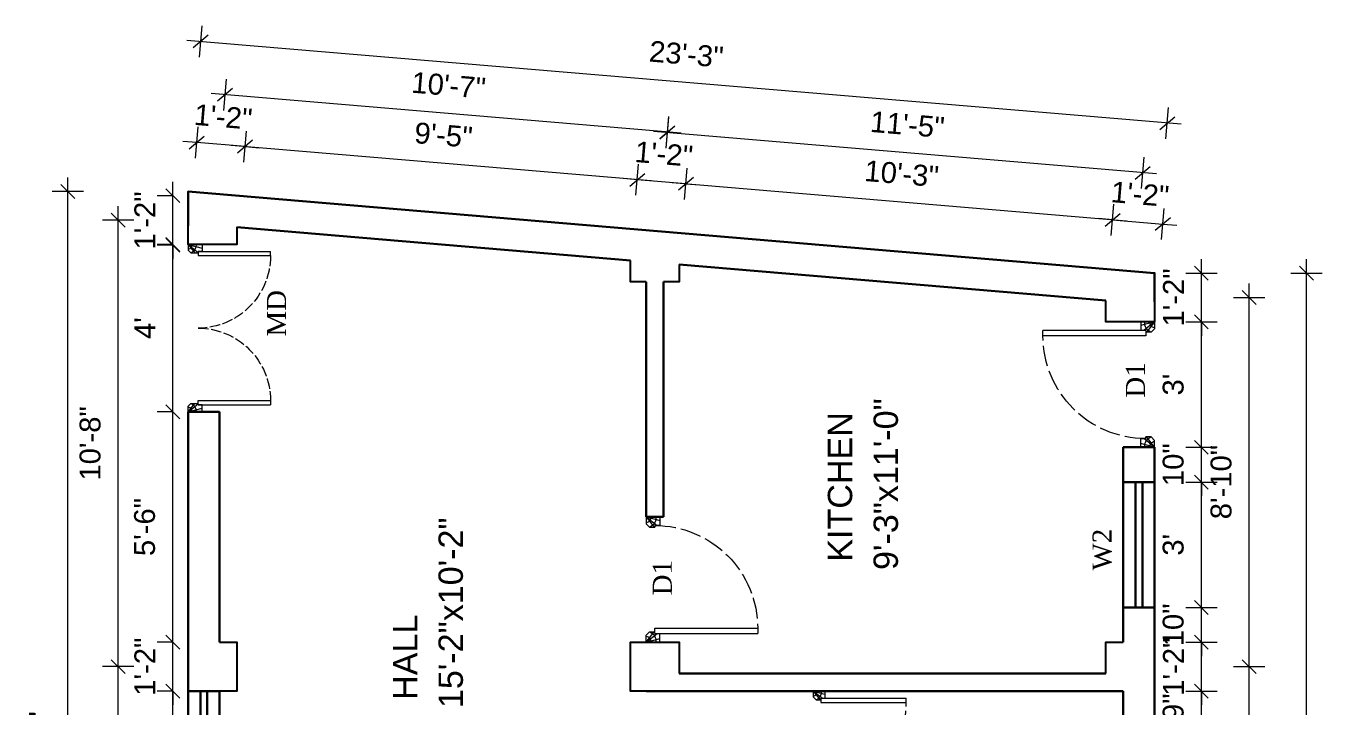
# Model space of a CAD drawing. Header units: inches. Extents: x 45643 to 78083, y -17830 to -3084.
# Drawn here: x 61581.4 to 61953.6, y -17056.1 to -16860.9 of the extents above; entities that cross this region are included whole.
import ezdxf

# ---------------------------------------------------------------- set-up
doc = ezdxf.new("R2010")
doc.units = ezdxf.units.IN
doc.header["$MEASUREMENT"] = 0
doc.linetypes.add('ACAD_ISO02W100', pattern=[15, 12, -3])
doc.linetypes.add('CONTINUA', pattern=[0])
for name, color, linetype, lineweight in [('A_Title Text', 105, 'Continuous', 60), ('Dim - internal', 4, 'Continuous', 9), ('Door-window', 150, 'Continuous', 9), ('ELEVATION', 6, 'Continuous', 30), ('hatch', 30, 'Continuous', 5), ('WALL', 240, 'Continuous', 30)]:
    doc.layers.add(name, color=color, linetype=linetype, lineweight=lineweight)
doc.layers.add('PDF_Text', color=7, linetype='Continuous')
doc.styles.add('Arial', font='arial.ttf')
doc.styles.add('PDF Arial', font='arial.ttf')
doc.styles.get("Standard").update_dxf_attribs({"font": 'times.ttf'})
doc.dimstyles.new('Sudeep', dxfattribs={"dimtxt": 6, "dimasz": 4, "dimexe": 4.5, "dimexo": 4.5, "dimgap": 5, "dimtad": 1, "dimdec": 0, "dimlunit": 4, "dimtxsty": 'Arial', "dimblk": 'OBLIQUE', "dimcen": 250, "dimdle": 4, "dimclrd": 86, "dimclre": 5, "dimclrt": 1, "dimadec": 0, "dimazin": 0, "dimtfac": 1, "dimtdec": 0, "dimtix": 1, "dimtmove": 1, "dimatfit": 3, "dimldrblk": 'OBLIQUE', "dimfxl": 4.5, "dimfxlon": 1, "dimfrac": 2, "dimlwd": 15, "dimlwe": 13, "dimarcsym": 0})

# ---------------------------------------------------------------- blocks, each defined once
blk = doc.blocks.new('A$C6FA92B9D')
at = {"layer": 'Door-window', "linetype": 'Continuous', "ltscale": 0.25}
for p, q in [((20.8, 46), (0, 46)), ((0, 44.8), (0, 46)), ((20.8, 44.8), (0, 44.8)), ((19.64, 48), (19.64, 46)), ((23.64, 48), (19.64, 48)), ((23.64, 48), (19.64, 48)), ((19.64, 46), (20.8, 46)), ((20.8, 46), (20.8, 45.6)), ((20.8, 46), (20.8, 44.8)), ((22.84, 45.6), (20.8, 45.6)), ((23.64, 46.4), (22.84, 45.6)), ((23.64, 48), (23.64, 46.4)), ((20.8, 3.2), (0, 3.2)), ((0, 3.2), (0, 2)), ((20.8, 2), (0, 2)), ((19.64, 2), (20.8, 2)), ((19.64, 0), (19.64, 2)), ((23.64, 0), (19.64, 0)), ((23.64, 0), (19.64, 0)), ((20.8, 2), (20.8, 3.2)), ((20.8, 2), (20.8, 2.4)), ((22.84, 2.4), (20.8, 2.4)), ((23.64, 1.6), (22.84, 2.4)), ((23.64, 0), (23.64, 1.6))]:
    blk.add_line(p, q, dxfattribs=at)
at = {"layer": 'Door-window', "linetype": 'ACAD_ISO02W100', "ltscale": 0.25}
for centre, start, end in [((20.8, 44.8), 180, 270), ((20.8, 3.2), 90, 180)]:
    blk.add_arc(centre, 20.8, start, end, dxfattribs=at)
at = {"layer": 'hatch', "color": 8}
for p, q in [((23.64, 48), (19.64, 46.92)), ((23.64, 48), (20.8, 45.74)), ((23.64, 48), (21.77, 45.6)), ((23.64, 0), (19.64, 1.08)), ((23.64, 0), (20.8, 2.26)), ((23.64, 0), (21.77, 2.4))]:
    blk.add_line(p, q, dxfattribs=at)
for centre, radius, start, end in [((23.7, 47.79), 2.35, 174.9175, 249.0128), ((23.74, 47.77), 1.13, 168.5136, 264.8628), ((23.7, 0.21), 2.35, 110.9872, 185.0825), ((23.74, 0.23), 1.13, 95.1372, 191.4864)]:
    blk.add_arc(centre, radius, start, end, dxfattribs=at)
blk = doc.blocks.new("D 3'")
at = {"layer": 'Door-window', "linetype": 'Continuous', "ltscale": 0.25}
for p, q in [((3749.64, -16740.96), (3749.64, -16711.46)), ((3751.14, -16711.46), (3749.64, -16711.46)), ((3751.14, -16740.96), (3751.14, -16711.46)), ((3747.14, -16743.51), (3747.14, -16739.51)), ((3747.14, -16739.51), (3749.64, -16739.51)), ((3749.64, -16740.96), (3751.14, -16740.96)), ((3750.14, -16742.51), (3750.14, -16740.96)), ((3780.14, -16742.51), (3780.14, -16740.96)), ((3780.64, -16740.96), (3780.14, -16740.96)), ((3783.14, -16739.51), (3780.64, -16739.51)), ((3780.64, -16739.51), (3780.64, -16740.96)), ((3783.14, -16743.51), (3783.14, -16739.51)), ((3747.14, -16743.51), (3749.14, -16743.51)), ((3749.14, -16743.51), (3750.14, -16742.51)), ((3781.14, -16743.51), (3780.14, -16742.51)), ((3783.14, -16743.51), (3781.14, -16743.51))]:
    blk.add_line(p, q, dxfattribs=at)
at = {"layer": 'Door-window', "linetype": 'ACAD_ISO02W100', "ltscale": 0.5}
blk.add_arc((3751.14, -16740.96), 29.5, 0, 90, dxfattribs=at)
at = {"layer": 'hatch', "color": 8}
for p, q in [((3747.14, -16743.51), (3748.23, -16739.5)), ((3747.14, -16743.51), (3749.64, -16740.37)), ((3747.14, -16743.51), (3750.14, -16741.17)), ((3783.14, -16743.51), (3780.14, -16741.17)), ((3783.14, -16743.51), (3780.64, -16740.37)), ((3783.14, -16743.51), (3782.06, -16739.5))]:
    blk.add_line(p, q, dxfattribs=at)
for centre, radius, start, end in [((3747.4, -16743.58), 2.93, 20.9872, 95.0825), ((3782.88, -16743.58), 2.93, 84.9175, 159.0128), ((3747.43, -16743.63), 1.42, 5.1372, 101.4864), ((3782.86, -16743.63), 1.42, 78.5136, 174.8628)]:
    blk.add_arc(centre, radius, start, end, dxfattribs=at)
blk = doc.blocks.new('_Oblique')
at = {"color": 0, "linetype": 'ByBlock', "lineweight": -2}
blk.add_line((-0.5, -0.5), (0.5, 0.5), dxfattribs=at)
blk = doc.blocks.new('*D1724')
at = {"layer": 'A_Title Text', "color": 86, "lineweight": 15, "transparency": 16777216}
blk.add_line((61593.41, -17288.22), (61593.41, -16904.46), dxfattribs=at)
at = {"layer": 'A_Title Text', "color": 5, "lineweight": 13, "transparency": 16777216}
for p, q in [((61597.91, -16908.46), (61588.91, -16908.46)), ((61597.91, -17284.22), (61588.91, -17284.22))]:
    blk.add_line(p, q, dxfattribs=at)
at = {"layer": 'Defpoints', "color": 0, "transparency": 16777216}
for p in [(61593.41, -16908.46), (61627.99, -16908.46), (61627.99, -17284.22)]:
    blk.add_point(p, dxfattribs=at)
at = {"layer": 'A_Title Text', "color": 86, "lineweight": 15, "transparency": 16777216, "xscale": 4, "yscale": 4, "zscale": 4}
for p, rotation in [((61593.41, -16908.46), 90), ((61593.41, -17284.22), 270)]:
    blk.add_blockref('_Oblique', p, dxfattribs=dict(at, rotation=rotation))
at = {"layer": 'A_Title Text', "color": 1, "transparency": 16777216, "insert": (61585.34, -17068.27), "char_height": 6, "attachment_point": 5, "rotation": 90, "style": 'Arial'}
blk.add_mtext('31\'-4"', dxfattribs=at)
blk = doc.blocks.new('*D1725')
at = {"layer": 'A_Title Text', "color": 86, "lineweight": 15, "transparency": 16777216}
blk.add_line((61949.1, -17245.74), (61949.1, -16927.84), dxfattribs=at)
at = {"layer": 'A_Title Text', "color": 5, "lineweight": 13, "transparency": 16777216}
for p, q in [((61944.6, -16931.84), (61953.6, -16931.84)), ((61944.6, -17241.74), (61953.6, -17241.74))]:
    blk.add_line(p, q, dxfattribs=at)
at = {"layer": 'Defpoints', "color": 0, "transparency": 16777216}
for p in [(61905.5, -16931.84), (61949.1, -16931.84), (61905.5, -17241.74)]:
    blk.add_point(p, dxfattribs=at)
at = {"layer": 'A_Title Text', "color": 86, "lineweight": 15, "transparency": 16777216, "xscale": 4, "yscale": 4, "zscale": 4}
for p, rotation in [((61949.1, -16931.84), 90), ((61949.1, -17241.74), 270)]:
    blk.add_blockref('_Oblique', p, dxfattribs=dict(at, rotation=rotation))
at = {"layer": 'A_Title Text', "color": 1, "transparency": 16777216, "insert": (61941.04, -17086.79), "char_height": 6, "attachment_point": 5, "rotation": 90, "style": 'Arial'}
blk.add_mtext('25\'-10"', dxfattribs=at)
blk = doc.blocks.new('*D1679')
at = {"layer": 'A_Title Text', "color": 86, "lineweight": 15, "transparency": 16777216}
blk.add_line((61623.56, -17041.78), (61623.56, -16967.64), dxfattribs=at)
at = {"layer": 'A_Title Text', "color": 5, "lineweight": 13, "transparency": 16777216}
for p, q in [((61623.56, -16971.64), (61619.06, -16971.64)), ((61623.56, -17037.78), (61619.06, -17037.78))]:
    blk.add_line(p, q, dxfattribs=at)
at = {"layer": 'Defpoints', "color": 0, "transparency": 16777216}
for p in [(61623.56, -16971.64), (61627.99, -16971.64), (61627.99, -17037.78)]:
    blk.add_point(p, dxfattribs=at)
at = {"layer": 'A_Title Text', "color": 86, "lineweight": 15, "transparency": 16777216, "xscale": 4, "yscale": 4, "zscale": 4}
for p, rotation in [((61623.56, -16971.64), 90), ((61623.56, -17037.78), 270)]:
    blk.add_blockref('_Oblique', p, dxfattribs=dict(at, rotation=rotation))
at = {"layer": 'A_Title Text', "color": 1, "transparency": 16777216, "insert": (61615.5, -17004.71), "char_height": 6, "attachment_point": 5, "rotation": 90, "style": 'Arial'}
blk.add_mtext('5\'-6"', dxfattribs=at)
blk = doc.blocks.new('*D1704')
at = {"layer": 'A_Title Text', "color": 86, "lineweight": 15, "transparency": 16777216}
blk.add_line((61623.56, -16975.64), (61623.56, -16919.64), dxfattribs=at)
at = {"layer": 'A_Title Text', "color": 5, "lineweight": 13, "transparency": 16777216}
for p, q in [((61623.56, -16923.64), (61619.06, -16923.64)), ((61623.56, -16971.64), (61619.06, -16971.64))]:
    blk.add_line(p, q, dxfattribs=at)
at = {"layer": 'Defpoints', "color": 0, "transparency": 16777216}
for p in [(61623.56, -16923.64), (61627.99, -16923.64), (61627.99, -16971.64)]:
    blk.add_point(p, dxfattribs=at)
at = {"layer": 'A_Title Text', "color": 86, "lineweight": 15, "transparency": 16777216, "xscale": 4, "yscale": 4, "zscale": 4}
for p, rotation in [((61623.56, -16923.64), 90), ((61623.56, -16971.64), 270)]:
    blk.add_blockref('_Oblique', p, dxfattribs=dict(at, rotation=rotation))
at = {"layer": 'A_Title Text', "color": 1, "transparency": 16777216, "insert": (61615.56, -16947.64), "char_height": 6, "attachment_point": 5, "rotation": 90, "style": 'Arial'}
blk.add_mtext("4'", dxfattribs=at)
blk = doc.blocks.new('*D1680')
at = {"layer": 'A_Title Text', "color": 86, "lineweight": 15, "transparency": 16777216}
for p, q in [((61623.56, -16909.64), (61623.56, -16905.64)), ((61623.56, -16923.87), (61623.56, -16909.64)), ((61623.56, -16923.87), (61623.56, -16927.87))]:
    blk.add_line(p, q, dxfattribs=at)
at = {"layer": 'A_Title Text', "color": 5, "lineweight": 13, "transparency": 16777216}
for p, q in [((61623.56, -16909.64), (61619.06, -16909.64)), ((61623.56, -16923.87), (61619.06, -16923.87))]:
    blk.add_line(p, q, dxfattribs=at)
at = {"layer": 'Defpoints', "color": 0, "transparency": 16777216}
for p in [(61623.56, -16909.64), (61627.99, -16909.64), (61627.89, -16923.87)]:
    blk.add_point(p, dxfattribs=at)
at = {"layer": 'A_Title Text', "color": 86, "lineweight": 15, "transparency": 16777216, "xscale": 4, "yscale": 4, "zscale": 4}
for p, rotation in [((61623.56, -16909.64), 270), ((61623.56, -16923.87), 90)]:
    blk.add_blockref('_Oblique', p, dxfattribs=dict(at, rotation=rotation))
at = {"layer": 'A_Title Text', "color": 1, "transparency": 16777216, "insert": (61615.55, -16916.75), "char_height": 6, "attachment_point": 5, "rotation": 90, "style": 'Arial'}
blk.add_mtext('1\'-2"', dxfattribs=at)
blk = doc.blocks.new('*D1682')
at = {"layer": 'A_Title Text', "color": 86, "lineweight": 15, "transparency": 16777216}
blk.add_line((61607.92, -17116.78), (61607.92, -17040.78), dxfattribs=at)
at = {"layer": 'A_Title Text', "color": 5, "lineweight": 13, "transparency": 16777216}
for p, q in [((61612.42, -17044.78), (61603.42, -17044.78)), ((61612.42, -17112.78), (61603.42, -17112.78))]:
    blk.add_line(p, q, dxfattribs=at)
at = {"layer": 'Defpoints', "color": 0, "transparency": 16777216}
for p in [(61607.92, -17044.78), (61627.99, -17044.78), (61627.99, -17112.78)]:
    blk.add_point(p, dxfattribs=at)
at = {"layer": 'A_Title Text', "color": 86, "lineweight": 15, "transparency": 16777216, "xscale": 4, "yscale": 4, "zscale": 4}
for p, rotation in [((61607.92, -17044.78), 90), ((61607.92, -17112.78), 270)]:
    blk.add_blockref('_Oblique', p, dxfattribs=dict(at, rotation=rotation))
at = {"layer": 'A_Title Text', "color": 1, "transparency": 16777216, "insert": (61599.85, -17078.78), "char_height": 6, "attachment_point": 5, "rotation": 90, "style": 'Arial'}
blk.add_mtext('5\'-8"', dxfattribs=at)
blk = doc.blocks.new('*D1683')
at = {"layer": 'A_Title Text', "color": 86, "lineweight": 15, "transparency": 16777216}
blk.add_line((61607.92, -17048.78), (61607.92, -16912.64), dxfattribs=at)
at = {"layer": 'A_Title Text', "color": 5, "lineweight": 13, "transparency": 16777216}
for p, q in [((61612.42, -16916.64), (61603.42, -16916.64)), ((61612.42, -17044.78), (61603.42, -17044.78))]:
    blk.add_line(p, q, dxfattribs=at)
at = {"layer": 'Defpoints', "color": 0, "transparency": 16777216}
for p in [(61607.92, -16916.64), (61627.99, -16916.64), (61627.99, -17044.78)]:
    blk.add_point(p, dxfattribs=at)
at = {"layer": 'A_Title Text', "color": 86, "lineweight": 15, "transparency": 16777216, "xscale": 4, "yscale": 4, "zscale": 4}
for p, rotation in [((61607.92, -16916.64), 90), ((61607.92, -17044.78), 270)]:
    blk.add_blockref('_Oblique', p, dxfattribs=dict(at, rotation=rotation))
at = {"layer": 'A_Title Text', "color": 1, "transparency": 16777216, "insert": (61599.85, -16980.71), "char_height": 6, "attachment_point": 5, "rotation": 90, "style": 'Arial'}
blk.add_mtext('10\'-8"', dxfattribs=at)
blk = doc.blocks.new('*D1709')
at = {"layer": 'A_Title Text', "color": 86, "lineweight": 15, "transparency": 16777216}
for p, q in [((61918.93, -17027.81), (61918.93, -17023.81)), ((61918.93, -17037.78), (61918.93, -17027.81)), ((61918.93, -17037.78), (61918.93, -17041.78))]:
    blk.add_line(p, q, dxfattribs=at)
at = {"layer": 'A_Title Text', "color": 5, "lineweight": 13, "transparency": 16777216}
for p, q in [((61914.43, -17027.81), (61923.43, -17027.81)), ((61914.43, -17037.78), (61923.43, -17037.78))]:
    blk.add_line(p, q, dxfattribs=at)
at = {"layer": 'Defpoints', "color": 0, "transparency": 16777216}
for p in [(61905.5, -17027.81), (61918.93, -17027.81), (61891.5, -17037.78)]:
    blk.add_point(p, dxfattribs=at)
at = {"layer": 'A_Title Text', "color": 86, "lineweight": 15, "transparency": 16777216, "xscale": 4, "yscale": 4, "zscale": 4}
for p, rotation in [((61918.93, -17027.81), 270), ((61918.93, -17037.78), 90)]:
    blk.add_blockref('_Oblique', p, dxfattribs=dict(at, rotation=rotation))
at = {"layer": 'A_Title Text', "color": 1, "transparency": 16777216, "insert": (61910.87, -17032.79), "char_height": 6, "attachment_point": 5, "rotation": 90, "style": 'Arial'}
blk.add_mtext('10"', dxfattribs=at)
blk = doc.blocks.new('*D1710')
at = {"layer": 'A_Title Text', "color": 86, "lineweight": 15, "transparency": 16777216}
blk.add_line((61918.93, -17031.81), (61918.93, -16987.81), dxfattribs=at)
at = {"layer": 'A_Title Text', "color": 5, "lineweight": 13, "transparency": 16777216}
for p, q in [((61914.43, -16991.81), (61923.43, -16991.81)), ((61914.43, -17027.81), (61923.43, -17027.81))]:
    blk.add_line(p, q, dxfattribs=at)
at = {"layer": 'Defpoints', "color": 0, "transparency": 16777216}
for p in [(61905.5, -16991.81), (61918.93, -16991.81), (61905.5, -17027.81)]:
    blk.add_point(p, dxfattribs=at)
at = {"layer": 'A_Title Text', "color": 86, "lineweight": 15, "transparency": 16777216, "xscale": 4, "yscale": 4, "zscale": 4}
for p, rotation in [((61918.93, -16991.81), 90), ((61918.93, -17027.81), 270)]:
    blk.add_blockref('_Oblique', p, dxfattribs=dict(at, rotation=rotation))
at = {"layer": 'A_Title Text', "color": 1, "transparency": 16777216, "insert": (61910.87, -17009.81), "char_height": 6, "attachment_point": 5, "rotation": 90, "style": 'Arial'}
blk.add_mtext("3'", dxfattribs=at)
blk = doc.blocks.new('*D1711')
at = {"layer": 'A_Title Text', "color": 86, "lineweight": 15, "transparency": 16777216}
for p, q in [((61918.93, -16981.84), (61918.93, -16977.84)), ((61918.93, -16991.81), (61918.93, -16981.84)), ((61918.93, -16991.81), (61918.93, -16995.81))]:
    blk.add_line(p, q, dxfattribs=at)
at = {"layer": 'A_Title Text', "color": 5, "lineweight": 13, "transparency": 16777216}
for p, q in [((61914.43, -16981.84), (61923.43, -16981.84)), ((61914.43, -16991.81), (61923.43, -16991.81))]:
    blk.add_line(p, q, dxfattribs=at)
at = {"layer": 'Defpoints', "color": 0, "transparency": 16777216}
for p in [(61905.5, -16981.84), (61918.93, -16981.84), (61905.5, -16991.81)]:
    blk.add_point(p, dxfattribs=at)
at = {"layer": 'A_Title Text', "color": 86, "lineweight": 15, "transparency": 16777216, "xscale": 4, "yscale": 4, "zscale": 4}
for p, rotation in [((61918.93, -16981.84), 270), ((61918.93, -16991.81), 90)]:
    blk.add_blockref('_Oblique', p, dxfattribs=dict(at, rotation=rotation))
at = {"layer": 'A_Title Text', "color": 1, "transparency": 16777216, "insert": (61910.87, -16986.82), "char_height": 6, "attachment_point": 5, "rotation": 90, "style": 'Arial'}
blk.add_mtext('10"', dxfattribs=at)
blk = doc.blocks.new('*D1712')
at = {"layer": 'A_Title Text', "color": 86, "lineweight": 15, "transparency": 16777216}
blk.add_line((61918.93, -16985.84), (61918.93, -16941.84), dxfattribs=at)
at = {"layer": 'A_Title Text', "color": 5, "lineweight": 13, "transparency": 16777216}
for p, q in [((61914.43, -16945.84), (61923.43, -16945.84)), ((61914.43, -16981.84), (61923.43, -16981.84))]:
    blk.add_line(p, q, dxfattribs=at)
at = {"layer": 'Defpoints', "color": 0, "transparency": 16777216}
for p in [(61905.5, -16945.84), (61918.93, -16945.84), (61905.5, -16981.84)]:
    blk.add_point(p, dxfattribs=at)
at = {"layer": 'A_Title Text', "color": 86, "lineweight": 15, "transparency": 16777216, "xscale": 4, "yscale": 4, "zscale": 4}
for p, rotation in [((61918.93, -16945.84), 90), ((61918.93, -16981.84), 270)]:
    blk.add_blockref('_Oblique', p, dxfattribs=dict(at, rotation=rotation))
at = {"layer": 'A_Title Text', "color": 1, "transparency": 16777216, "insert": (61910.87, -16963.84), "char_height": 6, "attachment_point": 5, "rotation": 90, "style": 'Arial'}
blk.add_mtext("3'", dxfattribs=at)
blk = doc.blocks.new('*D1688')
at = {"layer": 'A_Title Text', "color": 86, "lineweight": 15, "transparency": 16777216}
blk.add_line((61932.68, -17116.78), (61932.68, -17040.78), dxfattribs=at)
at = {"layer": 'A_Title Text', "color": 5, "lineweight": 13, "transparency": 16777216}
for p, q in [((61928.18, -17044.78), (61937.18, -17044.78)), ((61928.18, -17112.78), (61937.18, -17112.78))]:
    blk.add_line(p, q, dxfattribs=at)
at = {"layer": 'Defpoints', "color": 0, "transparency": 16777216}
for p in [(61905.5, -17044.78), (61932.68, -17044.78), (61905.5, -17112.78)]:
    blk.add_point(p, dxfattribs=at)
at = {"layer": 'A_Title Text', "color": 86, "lineweight": 15, "transparency": 16777216, "xscale": 4, "yscale": 4, "zscale": 4}
for p, rotation in [((61932.68, -17044.78), 90), ((61932.68, -17112.78), 270)]:
    blk.add_blockref('_Oblique', p, dxfattribs=dict(at, rotation=rotation))
at = {"layer": 'A_Title Text', "color": 1, "transparency": 16777216, "insert": (61924.62, -17078.78), "char_height": 6, "attachment_point": 5, "rotation": 90, "style": 'Arial'}
blk.add_mtext('5\'-8"', dxfattribs=at)
blk = doc.blocks.new('*D1689')
at = {"layer": 'A_Title Text', "color": 86, "lineweight": 15, "transparency": 16777216}
blk.add_line((61932.68, -17048.78), (61932.68, -16934.84), dxfattribs=at)
at = {"layer": 'A_Title Text', "color": 5, "lineweight": 13, "transparency": 16777216}
for p, q in [((61928.18, -16938.84), (61937.18, -16938.84)), ((61928.18, -17044.78), (61937.18, -17044.78))]:
    blk.add_line(p, q, dxfattribs=at)
at = {"layer": 'Defpoints', "color": 0, "transparency": 16777216}
for p in [(61905.5, -16938.84), (61932.68, -16938.84), (61905.5, -17044.78)]:
    blk.add_point(p, dxfattribs=at)
at = {"layer": 'A_Title Text', "color": 86, "lineweight": 15, "transparency": 16777216, "xscale": 4, "yscale": 4, "zscale": 4}
for p, rotation in [((61932.68, -16938.84), 90), ((61932.68, -17044.78), 270)]:
    blk.add_blockref('_Oblique', p, dxfattribs=dict(at, rotation=rotation))
at = {"layer": 'A_Title Text', "color": 1, "transparency": 16777216, "insert": (61924.62, -16991.81), "char_height": 6, "attachment_point": 5, "rotation": 90, "style": 'Arial'}
blk.add_mtext('8\'-10"', dxfattribs=at)
blk = doc.blocks.new('*D1715')
at = {"layer": 'A_Title Text', "color": 5, "lineweight": 13, "transparency": 16777216}
for p, q in [((61756.56, -16909.53), (61757.31, -16900.57)), ((61770.56, -16910.71), (61771.31, -16901.75))]:
    blk.add_line(p, q, dxfattribs=at)
at = {"layer": 'A_Title Text', "color": 86, "lineweight": 15, "transparency": 16777216}
for p, q in [((61756.94, -16905.05), (61752.95, -16904.71)), ((61770.94, -16906.23), (61756.94, -16905.05)), ((61770.94, -16906.23), (61774.92, -16906.57))]:
    blk.add_line(p, q, dxfattribs=at)
at = {"layer": 'Defpoints', "color": 0, "transparency": 16777216}
for p in [(61756.94, -16905.05), (61754.99, -16928.19), (61768.99, -16929.37)]:
    blk.add_point(p, dxfattribs=at)
at = {"layer": 'A_Title Text', "color": 86, "lineweight": 15, "transparency": 16777216, "xscale": 4, "yscale": 4, "zscale": 4}
for p, rotation in [((61756.94, -16905.05), 355.1847222644729), ((61770.94, -16906.23), 175.1847222644729)]:
    blk.add_blockref('_Oblique', p, dxfattribs=dict(at, rotation=rotation))
at = {"layer": 'A_Title Text', "color": 1, "transparency": 16777216, "insert": (61764.61, -16897.66), "char_height": 6, "attachment_point": 5, "rotation": 355.1847, "style": 'Arial'}
blk.add_mtext('1\'-2"', dxfattribs=at)
blk = doc.blocks.new('*D1694')
at = {"layer": 'A_Title Text', "color": 5, "lineweight": 13, "transparency": 16777216}
for p, q in [((61643.97, -16900.05), (61644.73, -16891.08)), ((61756.56, -16909.53), (61757.31, -16900.57))]:
    blk.add_line(p, q, dxfattribs=at)
at = {"layer": 'A_Title Text', "color": 86, "lineweight": 15, "transparency": 16777216}
blk.add_line((61760.92, -16905.39), (61640.37, -16895.23), dxfattribs=at)
at = {"layer": 'Defpoints', "color": 0, "transparency": 16777216}
for p in [(61644.35, -16895.57), (61641.99, -16923.64), (61754.99, -16928.19)]:
    blk.add_point(p, dxfattribs=at)
at = {"layer": 'A_Title Text', "color": 86, "lineweight": 15, "transparency": 16777216, "xscale": 4, "yscale": 4, "zscale": 4}
for p, rotation in [((61644.35, -16895.57), 175.1847222644729), ((61756.94, -16905.05), 355.1847222644729)]:
    blk.add_blockref('_Oblique', p, dxfattribs=dict(at, rotation=rotation))
at = {"layer": 'A_Title Text', "color": 1, "transparency": 16777216, "insert": (61701.32, -16892.27), "char_height": 6, "attachment_point": 5, "rotation": 355.1847, "style": 'Arial'}
blk.add_mtext('9\'-5"', dxfattribs=at)
blk = doc.blocks.new('*D1695')
at = {"layer": 'A_Title Text', "color": 5, "lineweight": 13, "transparency": 16777216}
for p, q in [((61630.07, -16898.88), (61630.83, -16889.91)), ((61643.97, -16900.05), (61644.73, -16891.08))]:
    blk.add_line(p, q, dxfattribs=at)
at = {"layer": 'A_Title Text', "color": 86, "lineweight": 15, "transparency": 16777216}
for p, q in [((61630.45, -16894.4), (61626.46, -16894.06)), ((61644.35, -16895.57), (61630.45, -16894.4)), ((61644.35, -16895.57), (61648.34, -16895.9))]:
    blk.add_line(p, q, dxfattribs=at)
at = {"layer": 'Defpoints', "color": 0, "transparency": 16777216}
for p in [(61630.45, -16894.4), (61627.99, -16923.64), (61641.99, -16923.64)]:
    blk.add_point(p, dxfattribs=at)
at = {"layer": 'A_Title Text', "color": 86, "lineweight": 15, "transparency": 16777216, "xscale": 4, "yscale": 4, "zscale": 4}
for p, rotation in [((61630.45, -16894.4), 355.1847222644729), ((61644.35, -16895.57), 175.1847222644729)]:
    blk.add_blockref('_Oblique', p, dxfattribs=dict(at, rotation=rotation))
at = {"layer": 'A_Title Text', "color": 1, "transparency": 16777216, "insert": (61638.07, -16887), "char_height": 6, "attachment_point": 5, "rotation": 355.1847, "style": 'Arial'}
blk.add_mtext('1\'-2"', dxfattribs=at)
blk = doc.blocks.new('*D1696')
at = {"layer": 'A_Title Text', "color": 5, "lineweight": 13, "transparency": 16777216}
for p, q in [((61770.56, -16910.71), (61771.31, -16901.75)), ((61893.08, -16921.04), (61893.83, -16912.07))]:
    blk.add_line(p, q, dxfattribs=at)
at = {"layer": 'A_Title Text', "color": 86, "lineweight": 15, "transparency": 16777216}
blk.add_line((61766.95, -16905.89), (61897.44, -16916.89), dxfattribs=at)
at = {"layer": 'Defpoints', "color": 0, "transparency": 16777216}
for p in [(61893.45, -16916.55), (61768.99, -16929.37), (61891.5, -16939.69)]:
    blk.add_point(p, dxfattribs=at)
at = {"layer": 'A_Title Text', "color": 86, "lineweight": 15, "transparency": 16777216, "xscale": 4, "yscale": 4, "zscale": 4}
for p, rotation in [((61770.94, -16906.23), 175.1847222644729), ((61893.45, -16916.55), 355.1847222644729)]:
    blk.add_blockref('_Oblique', p, dxfattribs=dict(at, rotation=rotation))
at = {"layer": 'A_Title Text', "color": 1, "transparency": 16777216, "insert": (61832.87, -16903.35), "char_height": 6, "attachment_point": 5, "rotation": 355.1847, "style": 'Arial'}
blk.add_mtext('10\'-3"', dxfattribs=at)
blk = doc.blocks.new('*D1716')
at = {"layer": 'A_Title Text', "color": 5, "lineweight": 13, "transparency": 16777216}
for p, q in [((61893.08, -16921.04), (61893.83, -16912.07)), ((61907.49, -16922.25), (61908.25, -16913.28))]:
    blk.add_line(p, q, dxfattribs=at)
at = {"layer": 'A_Title Text', "color": 86, "lineweight": 15, "transparency": 16777216}
for p, q in [((61893.45, -16916.55), (61889.47, -16916.22)), ((61893.45, -16916.55), (61907.87, -16917.77)), ((61907.87, -16917.77), (61911.86, -16918.1))]:
    blk.add_line(p, q, dxfattribs=at)
at = {"layer": 'Defpoints', "color": 0, "transparency": 16777216}
for p in [(61907.87, -16917.77), (61891.5, -16939.69), (61905.5, -16945.84)]:
    blk.add_point(p, dxfattribs=at)
at = {"layer": 'A_Title Text', "color": 86, "lineweight": 15, "transparency": 16777216, "xscale": 4, "yscale": 4, "zscale": 4}
for p, rotation in [((61893.45, -16916.55), 355.1847222644729), ((61907.87, -16917.77), 175.1847222644729)]:
    blk.add_blockref('_Oblique', p, dxfattribs=dict(at, rotation=rotation))
at = {"layer": 'A_Title Text', "color": 1, "transparency": 16777216, "insert": (61901.33, -16909.17), "char_height": 6, "attachment_point": 5, "rotation": 355.1847, "style": 'Arial'}
blk.add_mtext('1\'-2"', dxfattribs=at)
blk = doc.blocks.new('*D1697')
at = {"layer": 'A_Title Text', "color": 5, "lineweight": 13, "transparency": 16777216}
for p, q in [((61765.21, -16896.03), (61765.97, -16887.06)), ((61901.73, -16907.53), (61902.49, -16898.56))]:
    blk.add_line(p, q, dxfattribs=at)
at = {"layer": 'A_Title Text', "color": 86, "lineweight": 15, "transparency": 16777216}
blk.add_line((61906.1, -16903.38), (61761.61, -16891.21), dxfattribs=at)
at = {"layer": 'Defpoints', "color": 0, "transparency": 16777216}
for p in [(61765.59, -16891.55), (61761.99, -16934.34), (61898.5, -16945.84)]:
    blk.add_point(p, dxfattribs=at)
at = {"layer": 'A_Title Text', "color": 86, "lineweight": 15, "transparency": 16777216, "xscale": 4, "yscale": 4, "zscale": 4}
for p, rotation in [((61765.59, -16891.55), 175.184722263899), ((61902.11, -16903.05), 355.184722263899)]:
    blk.add_blockref('_Oblique', p, dxfattribs=dict(at, rotation=rotation))
at = {"layer": 'A_Title Text', "color": 1, "transparency": 16777216, "insert": (61834.53, -16889.26), "char_height": 6, "attachment_point": 5, "rotation": 355.1847, "style": 'Arial'}
blk.add_mtext('11\'-5"', dxfattribs=at)
blk = doc.blocks.new('*D1698')
at = {"layer": 'A_Title Text', "color": 5, "lineweight": 13, "transparency": 16777216}
for p, q in [((61638.23, -16885.17), (61638.98, -16876.2)), ((61765.23, -16895.87), (61765.98, -16886.9))]:
    blk.add_line(p, q, dxfattribs=at)
at = {"layer": 'A_Title Text', "color": 86, "lineweight": 15, "transparency": 16777216}
blk.add_line((61769.59, -16891.72), (61634.62, -16880.35), dxfattribs=at)
at = {"layer": 'Defpoints', "color": 0, "transparency": 16777216}
for p in [(61638.61, -16880.68), (61634.99, -16923.64), (61761.99, -16934.34)]:
    blk.add_point(p, dxfattribs=at)
at = {"layer": 'A_Title Text', "color": 86, "lineweight": 15, "transparency": 16777216, "xscale": 4, "yscale": 4, "zscale": 4}
for p, rotation in [((61638.61, -16880.68), 175.1847222644729), ((61765.61, -16891.38), 355.1847222644729)]:
    blk.add_blockref('_Oblique', p, dxfattribs=dict(at, rotation=rotation))
at = {"layer": 'A_Title Text', "color": 1, "transparency": 16777216, "insert": (61702.78, -16878), "char_height": 6, "attachment_point": 5, "rotation": 355.1847, "style": 'Arial'}
blk.add_mtext('10\'-7"', dxfattribs=at)
blk = doc.blocks.new('*D1717')
at = {"layer": 'A_Title Text', "color": 5, "lineweight": 13, "transparency": 16777216}
for p, q in [((61631.24, -16869.9), (61631.99, -16860.93)), ((61908.75, -16893.28), (61909.51, -16884.31))]:
    blk.add_line(p, q, dxfattribs=at)
at = {"layer": 'A_Title Text', "color": 86, "lineweight": 15, "transparency": 16777216}
blk.add_line((61913.12, -16889.13), (61627.63, -16865.08), dxfattribs=at)
at = {"layer": 'Defpoints', "color": 0, "transparency": 16777216}
for p in [(61631.61, -16865.42), (61627.99, -16908.46), (61905.5, -16931.84)]:
    blk.add_point(p, dxfattribs=at)
at = {"layer": 'A_Title Text', "color": 86, "lineweight": 15, "transparency": 16777216, "xscale": 4, "yscale": 4, "zscale": 4}
for p, rotation in [((61631.61, -16865.42), 175.1847222639009), ((61909.13, -16888.79), 355.184722263901)]:
    blk.add_blockref('_Oblique', p, dxfattribs=dict(at, rotation=rotation))
at = {"layer": 'A_Title Text', "color": 1, "transparency": 16777216, "insert": (61771.05, -16869.07), "char_height": 6, "attachment_point": 5, "rotation": 355.1847, "style": 'Arial'}
blk.add_mtext('23\'-3"', dxfattribs=at)
blk = doc.blocks.new('*D1719')
at = {"layer": 'A_Title Text', "color": 86, "lineweight": 15, "transparency": 16777216}
blk.add_line((61623.56, -17109.78), (61623.56, -17047.78), dxfattribs=at)
at = {"layer": 'A_Title Text', "color": 5, "lineweight": 13, "transparency": 16777216}
for p, q in [((61623.56, -17051.78), (61619.06, -17051.78)), ((61623.56, -17105.78), (61619.06, -17105.78))]:
    blk.add_line(p, q, dxfattribs=at)
at = {"layer": 'Defpoints', "color": 0, "transparency": 16777216}
for p in [(61623.56, -17051.78), (61627.99, -17051.78), (61627.99, -17105.78)]:
    blk.add_point(p, dxfattribs=at)
at = {"layer": 'A_Title Text', "color": 86, "lineweight": 15, "transparency": 16777216, "xscale": 4, "yscale": 4, "zscale": 4}
for p, rotation in [((61623.56, -17051.78), 90), ((61623.56, -17105.78), 270)]:
    blk.add_blockref('_Oblique', p, dxfattribs=dict(at, rotation=rotation))
at = {"layer": 'A_Title Text', "color": 1, "transparency": 16777216, "insert": (61615.5, -17078.78), "char_height": 6, "attachment_point": 5, "rotation": 90, "style": 'Arial'}
blk.add_mtext('4\'-6"', dxfattribs=at)
blk = doc.blocks.new('*D1720')
at = {"layer": 'A_Title Text', "color": 86, "lineweight": 15, "transparency": 16777216}
for p, q in [((61623.56, -17037.78), (61623.56, -17033.78)), ((61623.56, -17051.78), (61623.56, -17037.78)), ((61623.56, -17051.78), (61623.56, -17055.78))]:
    blk.add_line(p, q, dxfattribs=at)
at = {"layer": 'A_Title Text', "color": 5, "lineweight": 13, "transparency": 16777216}
for p, q in [((61623.56, -17037.78), (61619.06, -17037.78)), ((61623.56, -17051.78), (61619.06, -17051.78))]:
    blk.add_line(p, q, dxfattribs=at)
at = {"layer": 'Defpoints', "color": 0, "transparency": 16777216}
for p in [(61623.56, -17037.78), (61627.99, -17037.78), (61627.99, -17051.78)]:
    blk.add_point(p, dxfattribs=at)
at = {"layer": 'A_Title Text', "color": 86, "lineweight": 15, "transparency": 16777216, "xscale": 4, "yscale": 4, "zscale": 4}
for p, rotation in [((61623.56, -17037.78), 270), ((61623.56, -17051.78), 90)]:
    blk.add_blockref('_Oblique', p, dxfattribs=dict(at, rotation=rotation))
at = {"layer": 'A_Title Text', "color": 1, "transparency": 16777216, "insert": (61615.55, -17044.78), "char_height": 6, "attachment_point": 5, "rotation": 90, "style": 'Arial'}
blk.add_mtext('1\'-2"', dxfattribs=at)
blk = doc.blocks.new('*D1721')
at = {"layer": 'A_Title Text', "color": 86, "lineweight": 15, "transparency": 16777216}
for p, q in [((61918.93, -17051.78), (61918.93, -17047.78)), ((61918.93, -17060.78), (61918.93, -17051.78)), ((61918.93, -17060.78), (61918.93, -17064.78))]:
    blk.add_line(p, q, dxfattribs=at)
at = {"layer": 'A_Title Text', "color": 5, "lineweight": 13, "transparency": 16777216}
for p, q in [((61914.43, -17051.78), (61923.43, -17051.78)), ((61914.43, -17060.78), (61923.43, -17060.78))]:
    blk.add_line(p, q, dxfattribs=at)
at = {"layer": 'Defpoints', "color": 0, "transparency": 16777216}
for p in [(61905.5, -17051.78), (61918.93, -17051.78), (61896.5, -17060.78)]:
    blk.add_point(p, dxfattribs=at)
at = {"layer": 'A_Title Text', "color": 86, "lineweight": 15, "transparency": 16777216, "xscale": 4, "yscale": 4, "zscale": 4}
for p, rotation in [((61918.93, -17051.78), 270), ((61918.93, -17060.78), 90)]:
    blk.add_blockref('_Oblique', p, dxfattribs=dict(at, rotation=rotation))
at = {"layer": 'A_Title Text', "color": 1, "transparency": 16777216, "insert": (61910.87, -17056.28), "char_height": 6, "attachment_point": 5, "rotation": 90, "style": 'Arial'}
blk.add_mtext('9"', dxfattribs=at)
blk = doc.blocks.new('*D1722')
at = {"layer": 'A_Title Text', "color": 86, "lineweight": 15, "transparency": 16777216}
for p, q in [((61918.93, -17037.78), (61918.93, -17033.78)), ((61918.93, -17051.78), (61918.93, -17037.78)), ((61918.93, -17051.78), (61918.93, -17055.78))]:
    blk.add_line(p, q, dxfattribs=at)
at = {"layer": 'A_Title Text', "color": 5, "lineweight": 13, "transparency": 16777216}
for p, q in [((61914.43, -17037.78), (61923.43, -17037.78)), ((61914.43, -17051.78), (61923.43, -17051.78))]:
    blk.add_line(p, q, dxfattribs=at)
at = {"layer": 'Defpoints', "color": 0, "transparency": 16777216}
for p in [(61905.5, -17037.78), (61918.93, -17037.78), (61905.5, -17051.78)]:
    blk.add_point(p, dxfattribs=at)
at = {"layer": 'A_Title Text', "color": 86, "lineweight": 15, "transparency": 16777216, "xscale": 4, "yscale": 4, "zscale": 4}
for p, rotation in [((61918.93, -17037.78), 270), ((61918.93, -17051.78), 90)]:
    blk.add_blockref('_Oblique', p, dxfattribs=dict(at, rotation=rotation))
at = {"layer": 'A_Title Text', "color": 1, "transparency": 16777216, "insert": (61910.92, -17044.78), "char_height": 6, "attachment_point": 5, "rotation": 90, "style": 'Arial'}
blk.add_mtext('1\'-2"', dxfattribs=at)
blk = doc.blocks.new('*D1723')
at = {"layer": 'A_Title Text', "color": 86, "lineweight": 15, "transparency": 16777216}
for p, q in [((61918.93, -16931.84), (61918.93, -16927.84)), ((61918.93, -16945.84), (61918.93, -16931.84)), ((61918.93, -16945.84), (61918.93, -16949.84))]:
    blk.add_line(p, q, dxfattribs=at)
at = {"layer": 'A_Title Text', "color": 5, "lineweight": 13, "transparency": 16777216}
for p, q in [((61914.43, -16931.84), (61923.43, -16931.84)), ((61914.43, -16945.84), (61923.43, -16945.84))]:
    blk.add_line(p, q, dxfattribs=at)
at = {"layer": 'Defpoints', "color": 0, "transparency": 16777216}
for p in [(61905.5, -16931.84), (61918.93, -16931.84), (61905.5, -16945.84)]:
    blk.add_point(p, dxfattribs=at)
at = {"layer": 'A_Title Text', "color": 86, "lineweight": 15, "transparency": 16777216, "xscale": 4, "yscale": 4, "zscale": 4}
for p, rotation in [((61918.93, -16931.84), 270), ((61918.93, -16945.84), 90)]:
    blk.add_blockref('_Oblique', p, dxfattribs=dict(at, rotation=rotation))
at = {"layer": 'A_Title Text', "color": 1, "transparency": 16777216, "insert": (61910.92, -16938.84), "char_height": 6, "attachment_point": 5, "rotation": 90, "style": 'Arial'}
blk.add_mtext('1\'-2"', dxfattribs=at)

msp = doc.modelspace()

# ---------------------------------------------------------------- linework, layer by layer
for points in [[(61641.99, -16918.67), (61641.99, -16923.64), (61627.99, -16923.64), (61627.99, -16909.64)], [(61759.49, -16934.34), (61754.99, -16934.34), (61754.99, -16928.19)], [(61768.99, -16929.37), (61768.99, -16934.34), (61764.49, -16934.34)], [(61905.5, -16931.84), (61905.5, -16945.84), (61891.5, -16945.84), (61891.5, -16939.69)], [(61627.99, -17051.78), (61627.99, -17037.78)], [(61636.99, -17037.78), (61641.99, -17037.78), (61641.99, -17051.78), (61636.99, -17051.78)], [(61768.99, -17051.78), (61754.99, -17051.78), (61754.99, -17037.78), (61768.99, -17037.78), (61768.99, -17046.78)], [(61891.5, -17046.78), (61891.5, -17037.78), (61896.5, -17037.78)], [(61905.5, -17037.78), (61905.5, -17051.78)], [(61896.5, -17051.78), (61891.5, -17051.78)]]:
    msp.add_lwpolyline(points)
at = {"layer": 'ELEVATION'}
for p, q in [((61754.99, -16928.19), (61641.99, -16918.67)), ((61891.5, -16939.69), (61768.99, -16929.37)), ((61759.49, -16934.34), (61759.49, -17001.78)), ((61764.49, -16934.34), (61764.49, -17001.78)), ((61636.99, -16971.64), (61627.99, -16971.64)), ((61636.99, -16971.64), (61636.99, -17037.78)), ((61896.5, -17037.78), (61896.5, -16981.84)), ((61896.5, -16981.84), (61905.5, -16981.84)), ((61896.5, -16991.81), (61905.5, -16991.81)), ((61900, -17027.81), (61900, -16991.81)), ((61902, -17027.81), (61902, -16991.81)), ((61764.49, -17001.78), (61759.49, -17001.78)), ((61896.5, -17027.81), (61905.5, -17027.81)), ((61768.99, -17046.78), (61891.5, -17046.78)), ((61636.99, -17051.78), (61627.99, -17051.78)), ((61631.49, -17105.78), (61631.49, -17051.78)), ((61633.49, -17105.78), (61633.49, -17051.78)), ((61636.99, -17051.78), (61636.99, -17105.78)), ((61759.49, -17051.78), (61807.5, -17051.78)), ((61807.5, -17051.78), (61812.5, -17051.78)), ((61812.5, -17051.78), (61896.5, -17051.78)), ((61896.5, -17105.78), (61896.5, -17051.78))]:
    msp.add_line(p, q, dxfattribs=at)
for points in [[(61905.5, -16940.11), (61905.5, -16931.84), (61627.99, -16908.46), (61627.99, -16918.25)], [(61627.99, -16971.64), (61627.99, -17284.22), (61905.5, -17241.74), (61905.5, -16981.84)]]:
    msp.add_lwpolyline(points, dxfattribs=at)

# ---------------------------------------------------------------- block references
at = {"layer": 'Dim - internal', "xscale": -1}
msp.add_blockref('A$C6FA92B9D', (61651.63, -16971.64), dxfattribs=at)
at = {"layer": 'WALL', "linetype": 'CONTINUA', "xscale": -1}
for p, rotation in [((45162, -13198.7), 90.00000073371181), ((78502.99, -20784.92), 270.0000007337118)]:
    msp.add_blockref("D 3'", p, dxfattribs=dict(at, rotation=rotation))
at = {"layer": 'WALL', "xscale": 0.8333333330483583, "yscale": 0.8333333330483583, "zscale": 0.8333333330483583, "rotation": 270}
msp.add_blockref("D 3'", (75760.43, -13929.16), dxfattribs=at)

# ---------------------------------------------------------------- texts
at = {"attachment_point": 1, "rotation": 90}
for s, insert, char_height, width in [('{\\fTimes New Roman|b0|i0|c0|p18;MD}', (61650.62, -16950.06), 5.4869, 1396.073), ('D1', (61897.26, -16967.6), 5.487, 54.2013), ('W2', (61887.68, -17017.18), 5.487, 1396.073), ('{\\fTimes New Roman|b0|i0|c0|p18;D1}', (61761.39, -17024.33), 5.4869, 54.2013)]:
    msp.add_mtext(s, dxfattribs=dict(at, insert=insert, char_height=char_height, width=width))
at = {"layer": 'PDF_Text', "char_height": 7, "attachment_point": 7, "rotation": 90, "style": 'PDF Arial'}
for s, insert in [('9\'-3"x11\'-0"', (61831.91, -17017.04)), ('KITCHEN', (61818.77, -17014.67)), ('15\'-2"x10\'-2"', (61706.98, -17056.67)), ('HALL', (61693.84, -17054.31))]:
    msp.add_mtext(s, dxfattribs=dict(at, insert=insert))

# ---------------------------------------------------------------- dimensions: what is measured, and where the dimension line sits
at = {"layer": 'A_Title Text'}
for p1, p2, distance, picture, middle in [((61905.5046, -16931.8399), (61627.987, -16908.4616), -43.1989, '*D1717', (61771.0491, -16869.0672)), ((61898.5, -16945.84), (61761.99, -16934.34), -42.94, '*D1697', (61834.53, -16889.26))]:
    dim = msp.add_aligned_dim(p1=p1, p2=p2, distance=distance, dimstyle='Sudeep', dxfattribs=at)
    dim.commit()
    dim.dimension.update_dxf_attribs({"geometry": picture, "text_midpoint": middle})
for base, p1, p2, angle, picture, middle in [((61638.61, -16880.68), (61761.99, -16934.34), (61634.99, -16923.64), 355.1847, '*D1698', (61702.78, -16878)), ((61630.45, -16894.4), (61641.99, -16923.64), (61627.99, -16923.64), 355.1847, '*D1695', (61638.07, -16887)), ((61644.35, -16895.57), (61754.99, -16928.19), (61641.99, -16923.64), 355.1847, '*D1694', (61701.32, -16892.27)), ((61756.94, -16905.05), (61768.99, -16929.37), (61754.99, -16928.19), 355.1847, '*D1715', (61764.61, -16897.66)), ((61893.45, -16916.55), (61768.99, -16929.37), (61891.5, -16939.69), 355.1847, '*D1696', (61832.87, -16903.35)), ((61907.87, -16917.77), (61891.5, -16939.69), (61905.5, -16945.84), 355.1847, '*D1716', (61901.33, -16909.17)), ((61623.56, -16909.64), (61627.89, -16923.87), (61627.99, -16909.64), 90, '*D1680', (61615.55, -16916.75)), ((61607.92, -16916.64), (61627.99, -17044.78), (61627.99, -16916.64), 90, '*D1683', (61599.85, -16980.71)), ((61623.56, -16923.64), (61627.99, -16971.64), (61627.99, -16923.64), 90, '*D1704', (61615.56, -16947.64)), ((61949.1, -16931.84), (61905.5, -17241.74), (61905.5, -16931.84), 90, '*D1725', (61941.04, -17086.79)), ((61918.93, -16931.84), (61905.5, -16945.84), (61905.5, -16931.84), 90, '*D1723', (61910.92, -16938.84)), ((61932.68, -16938.84), (61905.5, -17044.78), (61905.5, -16938.84), 90, '*D1689', (61924.62, -16991.81)), ((61918.93, -16945.84), (61905.5, -16981.84), (61905.5, -16945.84), 90, '*D1712', (61910.87, -16963.84)), ((61623.56, -16971.64), (61627.99, -17037.78), (61627.99, -16971.64), 90, '*D1679', (61615.5, -17004.71)), ((61918.93, -16981.84), (61905.5, -16991.81), (61905.5, -16981.84), 90, '*D1711', (61910.87, -16986.82)), ((61918.93, -16991.81), (61905.5, -17027.81), (61905.5, -16991.81), 90, '*D1710', (61910.87, -17009.81)), ((61918.93, -17027.81), (61891.5, -17037.78), (61905.5, -17027.81), 90, '*D1709', (61910.87, -17032.79)), ((61623.56, -17037.78), (61627.99, -17051.78), (61627.99, -17037.78), 90, '*D1720', (61615.55, -17044.78)), ((61918.93, -17037.78), (61905.5, -17051.78), (61905.5, -17037.78), 90, '*D1722', (61910.92, -17044.78)), ((61607.92, -17044.78), (61627.99, -17112.78), (61627.99, -17044.78), 90, '*D1682', (61599.85, -17078.78)), ((61932.68, -17044.78), (61905.5, -17112.78), (61905.5, -17044.78), 90, '*D1688', (61924.62, -17078.78)), ((61623.56, -17051.78), (61627.99, -17105.78), (61627.99, -17051.78), 90, '*D1719', (61615.5, -17078.78)), ((61918.93, -17051.78), (61896.5, -17060.78), (61905.5, -17051.78), 90, '*D1721', (61910.87, -17056.28))]:
    dim = msp.add_linear_dim(base=base, p1=p1, p2=p2, angle=angle, dimstyle='Sudeep', dxfattribs=at)
    dim.commit()
    dim.dimension.update_dxf_attribs({"geometry": picture, "text_midpoint": middle})
dim = msp.add_linear_dim(base=(61593.41, -16908.46), p1=(61627.99, -17284.22), p2=(61627.99, -16908.46), angle=90, dimstyle='Sudeep', dxfattribs=at)
dim.commit()
dim.dimension.update_dxf_attribs({"geometry": '*D1724', "text_midpoint": (61593.41, -17068.27), "dimtype": 160})

doc.saveas('drawing.dxf')
